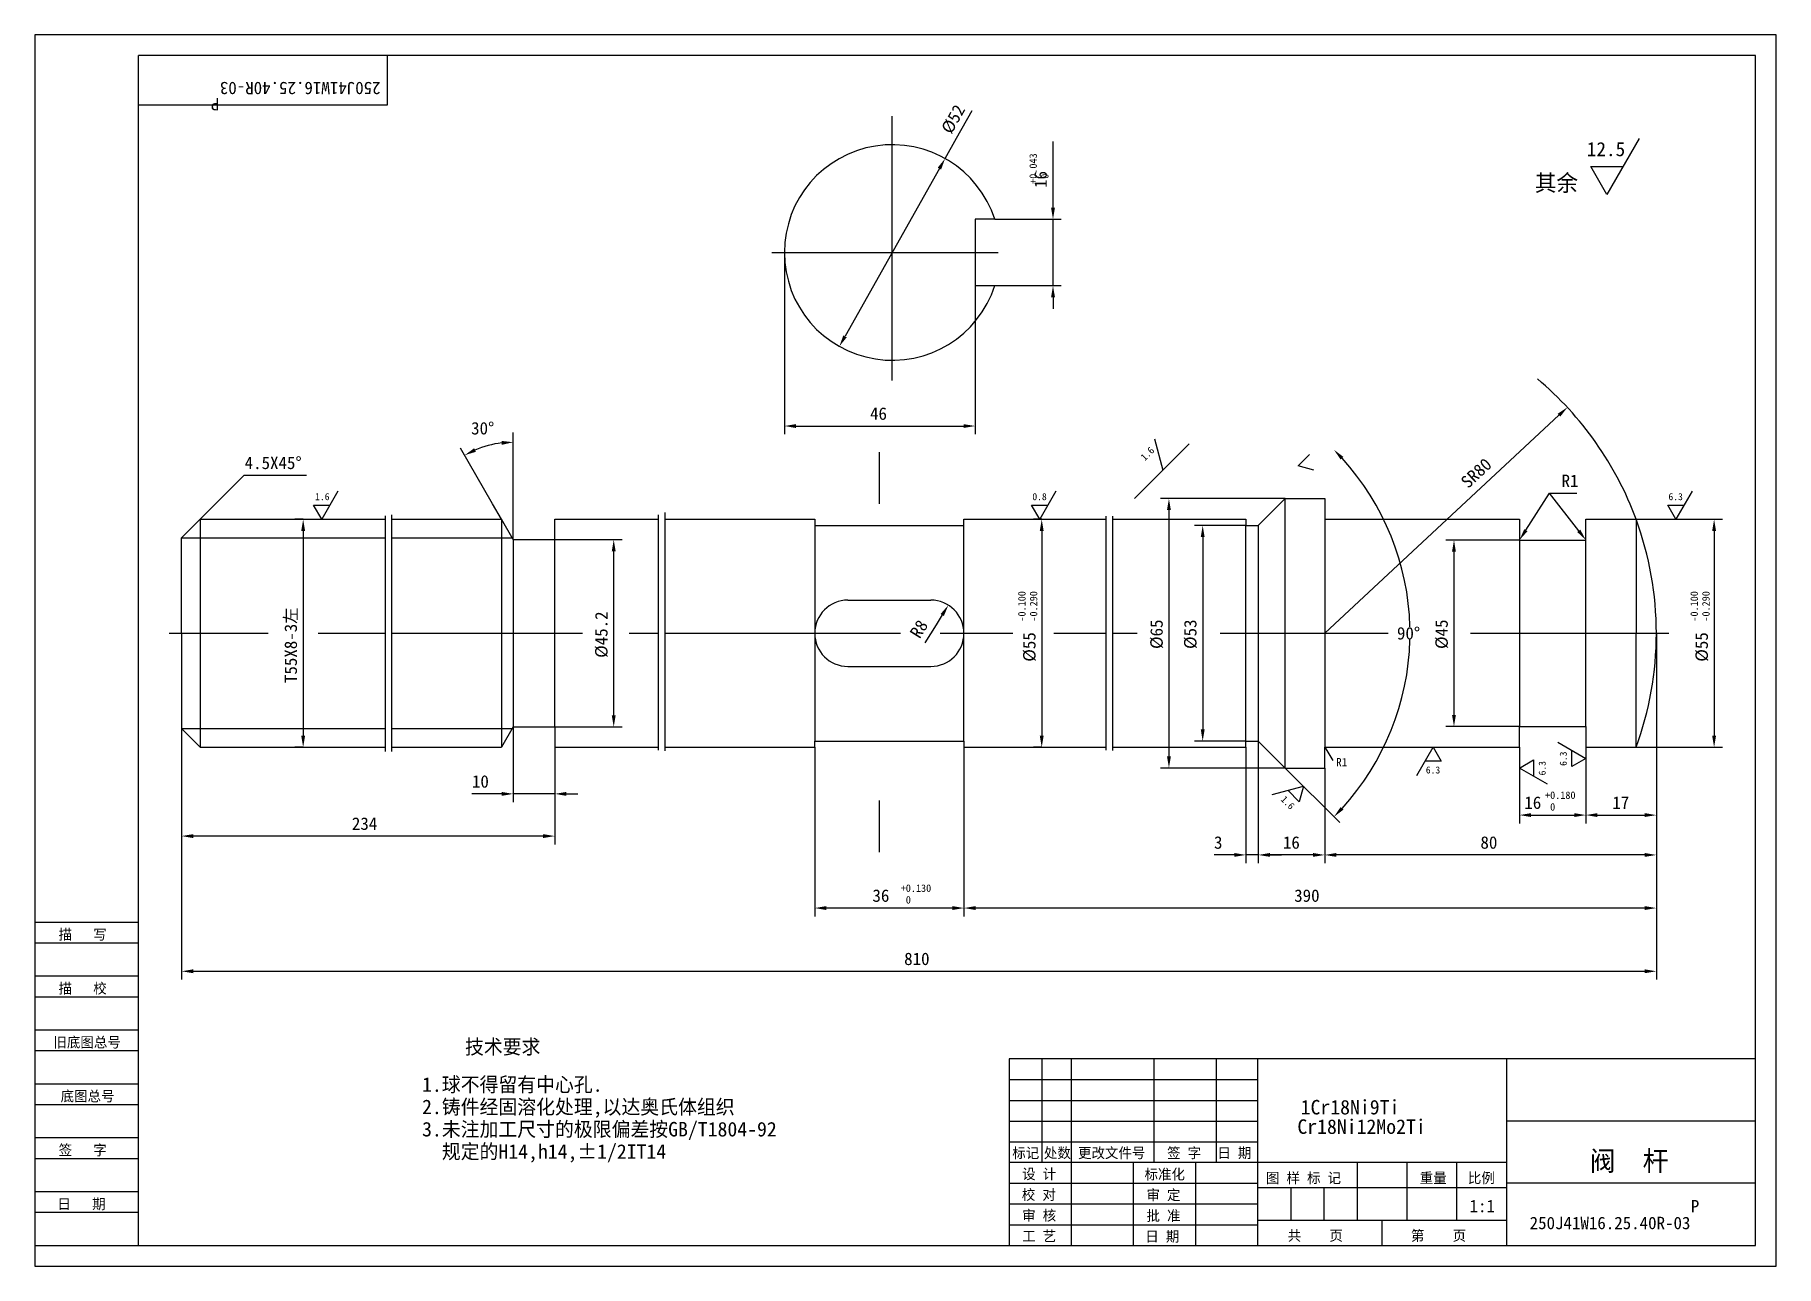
# Model space of a CAD drawing. Header units: metres. Extents: x 0 to 420, y 0 to 297.
import ezdxf

# ---------------------------------------------------------------- set-up
doc = ezdxf.new("R2010")
doc.units = ezdxf.units.M
for name, color, linetype in [('B', 3, 'Continuous'), ('C', 6, 'Continuous'), ('D', 1, 'Continuous'), ('FL', 5, 'Continuous'), ('T', 7, 'Continuous'), ('TL', 4, 'Continuous')]:
    doc.layers.add(name, color=color, linetype=linetype)

# ---------------------------------------------------------------- blocks, each defined once
blk = doc.blocks.new('TUKUN3')
at = {"layer": 'FL'}
for p, q in [((0, 297), (0, 0)), ((420, 297), (0, 297)), ((420, 0), (420, 297)), ((0, 78), (25, 78)), ((0, 70), (25, 70)), ((0, 65), (25, 65)), ((0, 57), (25, 57)), ((0, 52), (25, 52)), ((243, 25), (243, 50)), ((250, 5), (250, 50)), ((270, 25), (270, 50)), ((285, 25), (285, 50)), ((0, 44), (25, 44)), ((235, 45), (295, 45)), ((0, 39), (25, 39)), ((235, 40), (295, 40)), ((235, 35), (295, 35)), ((0, 31), (25, 31)), ((235, 30), (295, 30)), ((0, 26), (25, 26)), ((280, 5), (280, 25)), ((0, 18), (25, 18)), ((235, 20), (295, 20)), ((0, 13), (25, 13)), ((235, 15), (295, 15)), ((235, 10), (295, 10)), ((0, 0), (420, 0))]:
    blk.add_line(p, q, dxfattribs=at)
at = {"layer": 'TL'}
for p, q in [((25, 5), (25, 292)), ((415, 292), (25, 292)), ((85, 292), (85, 280)), ((415, 5), (415, 292)), ((85, 280), (25, 280)), ((0, 83), (25, 83)), ((235, 50), (235, 5)), ((415, 50), (235, 50)), ((295, 5), (295, 50)), ((355, 5), (355, 50)), ((415, 35), (355, 35)), ((355, 25), (235, 25)), ((265, 5), (265, 25)), ((319, 11), (319, 25)), ((331, 11), (331, 25)), ((343, 11), (343, 25)), ((295, 19), (355, 19)), ((303, 11), (303, 19)), ((311, 11), (311, 19)), ((415, 20), (355, 20)), ((355, 11), (295, 11)), ((325, 5), (325, 11)), ((0, 5), (415, 5))]:
    blk.add_line(p, q, dxfattribs=at)
at = {"layer": 'T'}
for s, p in [('描   写', (5.74, 78.76)), ('描   校', (5.74, 65.76)), ('旧底图总号', (4.49, 52.76)), ('底图总号', (6.22, 39.76)), ('签   字', (5.74, 26.76)), ('标记', (235.75, 26.07)), ('处数', (243.38, 26.07)), ('更改文件号', (251.61, 26.07)), ('签 字', (273.1, 26.07)), ('日 期', (285.23, 26.07)), ('设 计', (238.14, 20.99)), ('标准化', (267.65, 20.93)), ('图 样 标 记', (296.95, 20.04)), ('重量', (334.03, 20.04)), ('比例', (345.64, 20.04)), ('校 对', (238.05, 15.99)), ('审 定', (268.13, 15.93)), ('日   期', (5.45, 13.76)), ('审 核', (238.14, 10.99)), ('批 准', (268.13, 10.93)), ('工 艺', (238.14, 5.99)), ('日 期', (267.84, 5.93)), ('共    页', (302.18, 6.13)), ('第    页', (331.9, 6.13))]:
    blk.add_text(s, height=2.5, dxfattribs=at).set_placement(p)

msp = doc.modelspace()

# ---------------------------------------------------------------- linework, layer by layer
at = {"layer": 'B'}
for p, q in [((84.59, 124.12), (84.59, 181.01)), ((86.06, 181.23), (86.06, 124.12)), ((150.42, 124.47), (150.42, 181.26)), ((151.95, 181.78), (151.95, 124.32)), ((258.37, 124.46), (258.37, 180.89)), ((259.89, 180.89), (259.89, 124.38))]:
    msp.add_line(p, q, dxfattribs=at)
at = {"layer": 'C'}
for p, q in [((206.8, 213.65), (206.8, 277.41)), ((177.79, 244.5), (232.35, 244.5)), ((32.4, 152.65), (56.25, 152.65)), ((68.32, 152.65), (84.59, 152.65)), ((86.06, 152.65), (132.09, 152.65)), ((143.38, 152.65), (150.42, 152.65)), ((151.95, 152.65), (208.81, 152.65)), ((218.35, 152.65), (235.91, 152.65)), ((245.79, 152.65), (258.37, 152.65)), ((259.89, 152.65), (265.91, 152.65)), ((285.9, 152.65), (326.45, 152.65)), ((346.26, 152.65), (394.1, 152.65))]:
    msp.add_line(p, q, dxfattribs=at)
at = {"layer": 'D'}
for p, q in [((222.29, 272.04), (226.05, 278.72)), ((219.55, 267.16), (222.29, 272.04)), ((245.58, 258.1), (245.58, 271.24)), ((386.99, 272.03), (379.19, 258.51)), ((218.17, 264.72), (195.42, 224.28)), ((379.19, 258.51), (375.29, 265.27)), ((375.29, 265.27), (383.09, 265.27)), ((245.58, 255.3), (245.58, 258.1)), ((231.53, 252.5), (247.58, 252.5)), ((245.58, 236.5), (245.58, 252.5)), ((180.8, 244.5), (180.8, 200.64)), ((226.8, 236.5), (226.8, 200.64)), ((231.53, 236.5), (247.58, 236.5)), ((245.58, 233.7), (245.58, 230.9)), ((183.6, 202.64), (224, 202.64)), ((367.61, 205.26), (311.1, 152.65)), ((115.4, 175.25), (115.4, 201.1)), ((265.24, 185.15), (278.4, 198.32)), ((270.06, 199.54), (272.08, 192)), ((110.4, 183.91), (102.66, 197.33)), ((304.68, 193.01), (307.44, 195.77)), ((39.9, 180.15), (50.51, 190.76)), ((50.51, 190.76), (65.51, 190.76)), ((308.45, 192), (304.68, 193.01)), ((73.09, 186.91), (69.19, 180.15)), ((246.28, 186.91), (242.38, 180.15)), ((301.6, 185.15), (271.54, 185.15)), ((359.62, 177.51), (365.35, 186.42)), ((372.39, 177.37), (365.35, 186.42)), ((365.35, 186.42), (368.15, 186.42)), ((368.15, 186.42), (371.96, 186.42)), ((399.7, 186.91), (395.8, 180.15)), ((69.19, 180.15), (67.24, 183.53)), ((67.24, 183.53), (71.14, 183.53)), ((112.57, 180.15), (110.4, 183.91)), ((240.42, 183.53), (244.33, 183.53)), ((242.38, 180.15), (240.42, 183.53)), ((273.54, 182.35), (273.54, 122.95)), ((395.8, 180.15), (393.85, 183.53)), ((393.85, 183.53), (397.75, 183.53)), ((64.72, 180.15), (62.72, 180.15)), ((64.72, 177.35), (64.72, 127.95)), ((242.86, 180.15), (240.86, 180.15)), ((242.86, 177.35), (242.86, 127.95)), ((292.1, 178.65), (279.68, 178.65)), ((386.23, 180.15), (407.03, 180.15)), ((405.03, 177.35), (405.03, 127.95)), ((125.4, 175.25), (141.63, 175.25)), ((139.63, 132.85), (139.63, 172.45)), ((281.68, 175.85), (281.68, 129.45)), ((358.1, 175.15), (340.29, 175.15)), ((342.29, 172.35), (342.29, 132.95)), ((218.86, 157.07), (217.37, 154.69)), ((217.37, 154.69), (214.68, 150.37)), ((391.1, 152.65), (391.1, 106.8)), ((35.4, 129.65), (35.4, 101.74)), ((115.4, 130.05), (115.4, 111.92)), ((125.4, 130.05), (141.63, 130.05)), ((292.1, 126.65), (279.68, 126.65)), ((295.1, 126.65), (295.1, 97.19)), ((295.1, 126.65), (295.1, 97.19)), ((358.1, 130.15), (340.29, 130.15)), ((367.34, 126.36), (374.1, 122.45)), ((64.72, 125.15), (62.72, 125.15)), ((125.4, 125.15), (125.4, 111.92)), ((188.1, 125.15), (188.1, 84.38)), ((224.1, 125.15), (224.1, 84.38)), ((224.1, 125.15), (224.1, 84.38)), ((242.86, 125.15), (240.86, 125.15)), ((292.1, 125.15), (292.1, 97.19)), ((311.1, 125.15), (313.06, 122)), ((333.37, 118.39), (337.28, 125.15)), ((337.28, 125.15), (339.23, 121.77)), ((358.1, 125.15), (358.1, 106.8)), ((358.1, 120.15), (361.48, 122.1)), ((361.48, 122.1), (361.48, 118.2)), ((370.72, 120.5), (370.72, 124.4)), ((374.1, 122.45), (370.72, 120.5)), ((374.1, 125.15), (374.1, 106.8)), ((374.1, 125.15), (374.1, 106.8)), ((386.23, 125.15), (407.03, 125.15)), ((301.6, 120.15), (271.54, 120.15)), ((301.6, 120.15), (314.76, 106.99)), ((311.1, 120.15), (311.1, 97.19)), ((311.1, 120.15), (311.1, 97.19)), ((339.23, 121.77), (335.32, 121.77)), ((364.86, 116.25), (358.1, 120.15)), ((109.8, 113.92), (105.43, 113.92)), ((112.6, 113.92), (109.8, 113.92)), ((125.4, 113.92), (115.4, 113.92)), ((128.2, 113.92), (131, 113.92)), ((298.43, 113.77), (305.97, 115.79)), ((304.96, 112.02), (302.2, 114.78)), ((305.97, 115.79), (304.96, 112.02)), ((125.4, 111.92), (125.4, 101.74)), ((360.9, 108.8), (371.3, 108.8)), ((376.9, 108.8), (388.3, 108.8)), ((391.1, 106.8), (391.1, 97.19)), ((35.4, 101.74), (35.4, 69.13)), ((122.6, 103.74), (38.2, 103.74)), ((286.5, 99.19), (284.41, 99.19)), ((289.3, 99.19), (286.5, 99.19)), ((295.1, 99.19), (292.1, 99.19)), ((297.9, 99.19), (300.7, 99.19)), ((308.3, 99.19), (297.9, 99.19)), ((388.3, 99.19), (313.9, 99.19)), ((391.1, 97.19), (391.1, 84.38)), ((221.3, 86.38), (190.9, 86.38)), ((388.3, 86.38), (226.9, 86.38)), ((391.1, 84.38), (391.1, 69.13)), ((38.2, 71.13), (388.3, 71.13))]:
    msp.add_line(p, q, dxfattribs=at)
msp.add_lwpolyline([(386.23, 180.15, 0.13), (362.41, 214.03, 0.13)], format="xyb", dxfattribs=at)
for centre, radius, start, end in [((115.4, 175.25), 23.49, 96.83, 113.17), ((269.1, 152.65), 62.58, 1.46, 42.44), ((269.1, 152.65), 62.58, 317.56, 358.54)]:
    msp.add_arc(centre, radius, start, end, dxfattribs=at)
for points in [[(218.58, 264.49), (217.77, 264.95), (219.55, 267.16)], [(245.11, 255.3), (246.05, 255.3), (245.58, 252.5)], [(245.11, 233.7), (246.05, 233.7), (245.58, 236.5)], [(195.82, 224.05), (195.01, 224.51), (194.04, 221.84)], [(367.93, 204.91), (367.29, 205.6), (369.66, 207.16)], [(183.6, 203.1), (183.6, 202.17), (180.8, 202.64)], [(224, 203.1), (224, 202.17), (226.8, 202.64)], [(112.58, 199.04), (112.64, 198.11), (115.4, 198.74)], [(106.37, 196.43), (105.95, 197.27), (103.66, 195.6)], [(314.95, 194.55), (315.62, 195.2), (313.35, 196.9)], [(273.07, 182.35), (274.01, 182.35), (273.54, 185.15)], [(64.26, 177.35), (65.19, 177.35), (64.72, 180.15)], [(242.39, 177.35), (243.32, 177.35), (242.86, 180.15)], [(281.22, 175.85), (282.15, 175.85), (281.68, 178.65)], [(360.01, 177.26), (359.23, 177.76), (358.1, 175.15)], [(372.75, 177.65), (372.02, 177.08), (374.1, 175.15)], [(404.56, 177.35), (405.5, 177.35), (405.03, 180.15)], [(139.16, 172.45), (140.09, 172.45), (139.63, 175.25)], [(341.82, 172.35), (342.75, 172.35), (342.29, 175.15)], [(219.25, 156.82), (218.46, 157.31), (220.34, 159.44)], [(139.16, 132.85), (140.09, 132.85), (139.63, 130.05)], [(341.82, 132.95), (342.75, 132.95), (342.29, 130.15)], [(64.26, 127.95), (65.19, 127.95), (64.72, 125.15)], [(242.39, 127.95), (243.32, 127.95), (242.86, 125.15)], [(281.22, 129.45), (282.15, 129.45), (281.68, 126.65)], [(404.56, 127.95), (405.5, 127.95), (405.03, 125.15)], [(273.07, 122.95), (274.01, 122.95), (273.54, 120.15)], [(112.6, 114.38), (112.6, 113.45), (115.4, 113.92)], [(128.2, 114.38), (128.2, 113.45), (125.4, 113.92)], [(315.62, 110.11), (314.95, 110.75), (313.35, 108.41)], [(360.9, 109.27), (360.9, 108.34), (358.1, 108.8)], [(371.3, 109.27), (371.3, 108.34), (374.1, 108.8)], [(376.9, 109.27), (376.9, 108.34), (374.1, 108.8)], [(388.3, 109.27), (388.3, 108.34), (391.1, 108.8)], [(38.2, 104.2), (38.2, 103.27), (35.4, 103.74)], [(122.6, 104.2), (122.6, 103.27), (125.4, 103.74)], [(289.3, 99.66), (289.3, 98.73), (292.1, 99.19)], [(297.9, 99.66), (297.9, 98.73), (295.1, 99.19)], [(297.9, 99.66), (297.9, 98.73), (295.1, 99.19)], [(308.3, 99.66), (308.3, 98.73), (311.1, 99.19)], [(313.9, 99.66), (313.9, 98.73), (311.1, 99.19)], [(388.3, 99.66), (388.3, 98.73), (391.1, 99.19)], [(190.9, 86.84), (190.9, 85.91), (188.1, 86.38)], [(221.3, 86.84), (221.3, 85.91), (224.1, 86.38)], [(226.9, 86.84), (226.9, 85.91), (224.1, 86.38)], [(388.3, 86.84), (388.3, 85.91), (391.1, 86.38)], [(38.2, 71.6), (38.2, 70.67), (35.4, 71.13)], [(388.3, 71.6), (388.3, 70.67), (391.1, 71.13)]]:
    msp.add_solid(points, dxfattribs=at)
at = {"layer": 'FL'}
for p, q in [((35.4, 175.65), (83.81, 175.65)), ((83.81, 175.65), (84.59, 175.65)), ((86.06, 175.65), (115.17, 175.65)), ((35.4, 129.65), (81.52, 129.65)), ((81.52, 129.65), (84.59, 129.65)), ((86.06, 129.65), (115.17, 129.65))]:
    msp.add_line(p, q, dxfattribs=at)
at = {"layer": 'TL'}
for p, q in [((226.8, 252.5), (226.8, 236.5)), ((231.53, 252.5), (226.8, 252.5)), ((226.8, 236.5), (231.53, 236.5)), ((203.62, 196.3), (203.62, 183.86)), ((295.1, 178.65), (301.6, 185.15)), ((301.6, 120.15), (301.6, 185.15)), ((301.6, 185.15), (311.1, 185.15)), ((311.1, 185.15), (311.1, 180.15)), ((35.4, 175.65), (39.9, 180.15)), ((39.9, 180.15), (39.9, 125.15)), ((39.9, 180.15), (84.59, 180.15)), ((86.06, 180.15), (112.57, 180.15)), ((112.57, 180.15), (112.57, 125.15)), ((115.4, 175.25), (112.57, 180.15)), ((125.4, 180.15), (150.42, 180.15)), ((125.4, 175.25), (125.4, 180.15)), ((151.95, 180.15), (188.1, 180.15)), ((188.1, 180.15), (188.1, 178.65)), ((188.1, 178.65), (224.1, 178.65)), ((188.1, 178.65), (188.1, 126.65)), ((224.1, 180.15), (258.37, 180.15)), ((224.1, 178.65), (224.1, 180.15)), ((224.1, 126.65), (224.1, 178.65)), ((259.89, 180.15), (292.1, 180.15)), ((292.1, 180.15), (292.1, 178.65)), ((292.1, 126.65), (292.1, 178.65)), ((292.1, 178.65), (295.1, 178.65)), ((295.1, 178.65), (295.1, 126.65)), ((311.1, 180.15), (311.1, 125.15)), ((311.1, 180.15), (358.1, 180.15)), ((358.1, 180.15), (358.1, 175.15)), ((374.1, 180.15), (386.23, 180.15)), ((374.1, 175.15), (374.1, 180.15)), ((386.23, 180.15), (386.23, 152.65)), ((35.4, 152.65), (35.4, 175.65)), ((115.4, 175.25), (115.4, 130.05)), ((115.4, 175.25), (125.4, 175.25)), ((125.4, 130.05), (125.4, 175.25)), ((358.1, 175.15), (358.1, 130.15)), ((358.1, 175.15), (374.1, 175.15)), ((374.1, 130.15), (374.1, 175.15)), ((196.1, 160.65), (216.1, 160.65)), ((35.4, 152.65), (35.4, 129.65)), ((386.23, 125.15), (386.23, 152.65)), ((196.1, 144.65), (216.1, 144.65)), ((35.4, 129.65), (39.9, 125.15)), ((115.4, 130.05), (112.57, 125.15)), ((115.4, 130.05), (125.4, 130.05)), ((125.4, 130.05), (125.4, 125.15)), ((188.1, 126.65), (224.1, 126.65)), ((188.1, 125.15), (188.1, 126.65)), ((224.1, 126.65), (224.1, 125.15)), ((292.1, 125.15), (292.1, 126.65)), ((292.1, 126.65), (295.1, 126.65)), ((295.1, 126.65), (301.6, 120.15)), ((358.1, 130.15), (374.1, 130.15)), ((358.1, 125.15), (358.1, 130.15)), ((374.1, 130.15), (374.1, 125.15)), ((39.9, 125.15), (84.59, 125.15)), ((86.06, 125.15), (112.57, 125.15)), ((125.4, 125.15), (150.42, 125.15)), ((151.95, 125.15), (188.1, 125.15)), ((224.1, 125.15), (258.37, 125.15)), ((259.89, 125.15), (292.1, 125.15)), ((311.1, 125.15), (358.1, 125.15)), ((311.1, 120.15), (311.1, 125.15)), ((374.1, 125.15), (386.23, 125.15)), ((301.6, 120.15), (311.1, 120.15)), ((203.62, 112.34), (203.62, 99.89))]:
    msp.add_line(p, q, dxfattribs=at)
for centre, radius, start, end in [((206.8, 244.5), 26, 17.92, 342.08), ((311.1, 152.65), 80, 0, 20.11), ((196.1, 152.65), 8, 90, 270), ((216.1, 152.65), 8, 270, 90), ((311.1, 152.65), 80, 339.89, 0)]:
    msp.add_arc(centre, radius, start, end, dxfattribs=at)

# ---------------------------------------------------------------- block references
at = {"layer": 'D'}
msp.add_blockref('TUKUN3', (0, 0), dxfattribs=at)

# ---------------------------------------------------------------- texts
for s, height, rotation, p in [('250J41W16.25.40R-03', 3, 180, (83.4, 285.62)), ('P', 3, 180, (44.51, 281.75)), ('%%C52', 3, 60.63, (221.03, 272.85)), ('+0.043', 1.8, 90, (241.68, 261.06)), ('16      ', 3, 90, (244.08, 260.08)), (' 0', 1.8, 90, (244.5, 261.06)), ('1.6', 1.7, 45, (267.71, 194.14)), ('SR80', 3, 42.95, (345.69, 187.44)), ('-0.100', 1.8, 90, (238.96, 155.47)), ('-0.290', 1.8, 90, (241.78, 155.47)), ('-0.100', 1.8, 90, (401.13, 155.47)), ('-0.290', 1.8, 90, (403.95, 155.47)), ('T55X8-3左', 3, 90, (63.22, 140.65)), ('%%C45.2', 3, 90, (138.13, 146.73)), ('R8', 3, 58.04, (213.41, 151.17)), ('%%C65', 3, 90, (272.04, 148.87)), ('%%C53', 3, 90, (280.18, 148.87)), ('%%C45', 3, 90, (340.79, 148.87)), ('%%C55', 3, 90, (241.36, 145.8)), ('%%C55', 3, 90, (403.53, 145.8)), ('6.3', 1.7, 90, (369.49, 120.67)), ('6.3', 1.7, 90, (364.41, 118.37)), ('1.6', 1.7, 315, (300.39, 112.45))]:
    msp.add_text(s, height=height, rotation=rotation, dxfattribs=at).set_placement(p)
for s, height, p in [('12.5', 3.4, (374.33, 267.73)), ('其余', 4, (361.8, 259.29)), ('46', 3, (201.44, 204.14)), ('30%%d', 3, (105.23, 200.61)), ('4.5X45%%D', 3, (50.61, 192.26)), ('R1', 3, (368.24, 187.92)), ('1.6', 1.7, (67.61, 184.76)), ('0.8', 1.7, (240.6, 184.76)), ('6.3', 1.7, (394.02, 184.76)), ('90%%d', 3, (328.54, 151.15)), ('R1', 2, (313.85, 120.57)), ('10', 3, (105.43, 115.42)), ('6.3', 1.7, (335.5, 118.84)), ('+0.180', 1.8, (364.26, 112.7)), ('16', 3, (359.26, 110.3)), (' 0', 1.8, (364.26, 109.88)), ('17', 3, (380.46, 110.3)), ('234', 3, (76.47, 105.24)), ('3', 3, (284.41, 100.69)), ('16', 3, (301.03, 100.69)), ('80', 3, (348.67, 100.69)), ('36', 3, (202.03, 87.88)), ('+0.130', 1.8, (208.85, 90.28)), (' 0', 1.8, (208.85, 87.46)), ('390', 3, (303.75, 87.88)), ('810', 3, (209.68, 72.63)), ('    技术要求', 3.5, (94.23, 51.16)), ('1.球不得留有中心孔.', 3.5, (93.4, 42.07)), ('2.铸件经固溶化处理,以达奥氏体组织', 3.5, (93.4, 36.68)), ('1Cr18Ni9Ti', 3.5, (305.31, 36.6)), ('3.未注加工尺寸的极限偏差按GB/T1804-92', 3.5, (93.4, 31.29)), ('Cr18Ni12Mo2Ti', 3.5, (304.52, 31.91)), ('  规定的H14,h14,%%P1/2IT14', 3.5, (93.4, 25.9)), ('阀  杆', 4.8, (375.02, 22.98)), ('1:1', 3, (346.04, 13.01)), ('P', 3, (399.41, 12.96)), ('250J41W16.25.40R-03', 3, (360.54, 8.92))]:
    msp.add_text(s, height=height, dxfattribs=at).set_placement(p)

doc.saveas('drawing.dxf')
